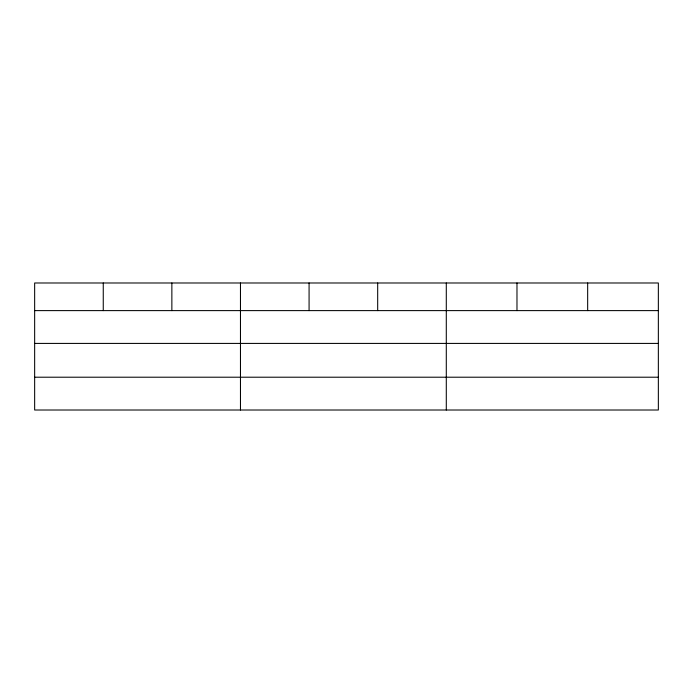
<?xml version="1.0" encoding="UTF-8"?>
<svg xmlns="http://www.w3.org/2000/svg" width="693" height="693" viewBox="0 0 693 693"><rect width="100%" height="100%" fill="white"/><g stroke="black" fill="none" stroke-linecap="round" stroke-linejoin="round"><path stroke-width="1.04" d="M658.35 343.416L658.35 282.987L34.65 282.987L34.65 410.013L658.35 410.013L658.35 343.416L34.65 343.416M34.65 310.611L658.35 310.611M34.65 377.209L658.35 377.209M587.664 282.987L587.664 310.611M516.978 282.987L516.978 310.611M446.292 282.987L446.292 410.013M377.685 282.987L377.685 310.611M309.078 282.987L309.078 310.611M240.471 282.987L240.471 410.013M171.864 282.987L171.864 310.611M103.257 282.987L103.257 310.611"/></g></svg>
